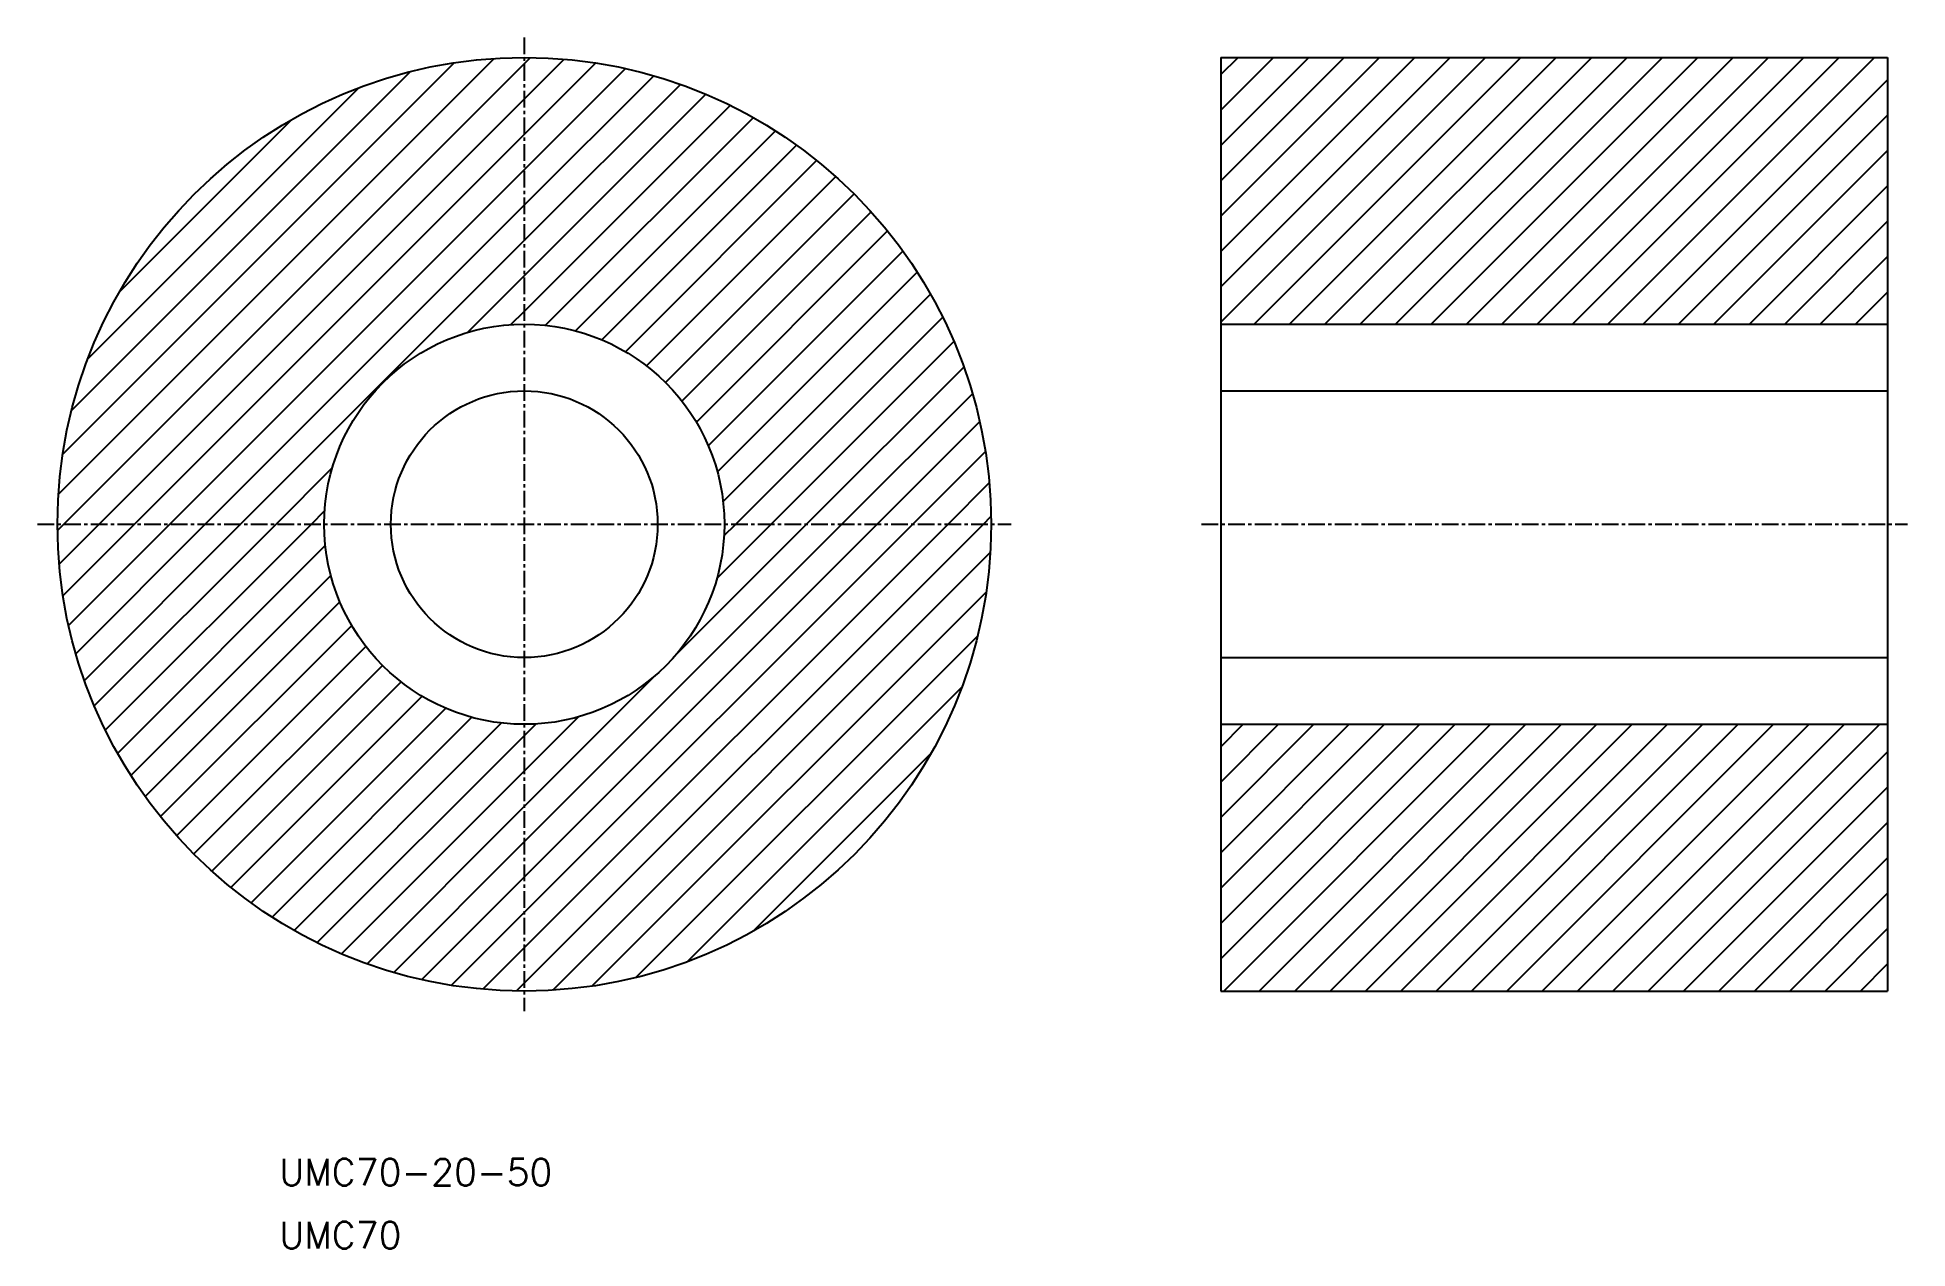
# Model space of a CAD drawing. Extents: x 75 to 216, y 100 to 191.
import ezdxf

# ---------------------------------------------------------------- set-up
doc = ezdxf.new("R2010")
doc.units = 0
doc.linetypes.add('CENTER', pattern=[2, 1.25, -0.25, 0.25, -0.25])
doc.layers.get('0').update_dxf_attribs({"linetype": 'CONTINUOUS'})
doc.layers.add('CENTER', color=1, linetype='CENTER')
doc.styles.get("Standard").update_dxf_attribs({"font": 'txt.shx'})

# ---------------------------------------------------------------- blocks, each defined once
blk = doc.blocks.new('*X2')
at = {"color": 0, "linetype": 'CONTINUOUS'}
for p, q in [((111.93, 188.83), (112.4, 189.3)), ((164.14, 169.44), (184, 189.3)), ((164.14, 172.1), (181.35, 189.3)), ((164.14, 174.75), (178.7, 189.3)), ((164.14, 177.4), (176.05, 189.3)), ((164.14, 180.05), (173.39, 189.3)), ((164.14, 182.7), (170.74, 189.3)), ((164.14, 185.35), (168.09, 189.3)), ((164.14, 188.01), (165.44, 189.3)), ((166.65, 169.3), (186.65, 189.3)), ((169.3, 169.3), (189.3, 189.3)), ((171.96, 169.3), (191.96, 189.3)), ((174.61, 169.3), (194.61, 189.3)), ((177.26, 169.3), (197.26, 189.3)), ((179.91, 169.3), (199.91, 189.3)), ((182.56, 169.3), (202.56, 189.3)), ((185.21, 169.3), (205.21, 189.3)), ((187.87, 169.3), (207.87, 189.3)), ((190.52, 169.3), (210.52, 189.3)), ((193.17, 169.3), (213.17, 189.3)), ((77, 156.55), (109.68, 189.23)), ((77.32, 159.52), (106.71, 188.91)), ((77.41, 154.3), (111.93, 188.83)), ((77.98, 162.84), (103.39, 188.25)), ((111.93, 186.17), (114.93, 189.17)), ((111.93, 183.52), (117.3, 188.89)), ((111.93, 180.87), (119.53, 188.47)), ((111.93, 178.22), (121.64, 187.93)), ((79.2, 166.7), (99.53, 187.03)), ((111.93, 175.57), (123.64, 187.28)), ((111.93, 172.92), (125.55, 186.54)), ((195.82, 169.3), (214.14, 187.62)), ((80.06, 154.3), (111.93, 186.17)), ((111.93, 170.26), (127.37, 185.71)), ((81.57, 171.73), (94.5, 184.66)), ((113.53, 169.22), (129.11, 184.8)), ((115.77, 168.8), (130.77, 183.8)), ((198.47, 169.3), (214.14, 184.97)), ((82.71, 154.3), (111.93, 183.52)), ((117.75, 168.13), (132.35, 182.73)), ((201.12, 169.3), (214.14, 182.32)), ((119.51, 167.24), (133.85, 181.58)), ((85.36, 154.3), (111.93, 180.87)), ((121.1, 166.17), (135.29, 180.37)), ((203.78, 169.3), (214.14, 179.67)), ((88.01, 154.3), (111.93, 178.22)), ((122.51, 164.94), (136.65, 179.08)), ((123.75, 163.53), (137.94, 177.72)), ((206.43, 169.3), (214.14, 177.02)), ((90.66, 154.3), (111.93, 175.57)), ((124.83, 161.95), (139.16, 176.29)), ((125.72, 160.19), (140.31, 174.78)), ((209.08, 169.3), (214.14, 174.37)), ((107.71, 168.7), (111.93, 172.92)), ((126.41, 158.23), (141.38, 173.2)), ((126.83, 156), (142.38, 171.55)), ((211.73, 169.3), (214.14, 171.71)), ((110.93, 169.27), (111.93, 170.26)), ((127.79, 154.3), (143.3, 169.82)), ((130.44, 154.3), (144.14, 168)), ((133.09, 154.3), (144.88, 166.09)), ((135.74, 154.3), (145.53, 164.09)), ((138.39, 154.3), (146.07, 161.98)), ((93.32, 154.3), (97.53, 158.52)), ((141.05, 154.3), (146.5, 159.76)), ((143.7, 154.3), (146.79, 157.4)), ((76.93, 153.83), (77.41, 154.3)), ((77.06, 151.3), (80.06, 154.3)), ((77.34, 148.94), (82.71, 154.3)), ((77.76, 146.71), (85.36, 154.3)), ((78.3, 144.59), (88.01, 154.3)), ((78.95, 142.59), (90.66, 154.3)), ((79.69, 140.68), (93.32, 154.3)), ((80.52, 138.86), (95.97, 154.3)), ((95.97, 154.3), (96.96, 155.3)), ((111.93, 119.88), (146.35, 154.3)), ((111.93, 122.53), (143.7, 154.3)), ((111.93, 125.19), (141.05, 154.3)), ((111.93, 127.84), (138.39, 154.3)), ((111.93, 130.49), (135.74, 154.3)), ((123.24, 144.45), (133.09, 154.3)), ((126.36, 150.23), (130.44, 154.3)), ((126.9, 153.42), (127.79, 154.3)), ((146.35, 154.3), (146.92, 154.88)), ((81.44, 137.12), (97.01, 152.7)), ((114.07, 119.37), (146.86, 152.17)), ((82.43, 135.46), (97.43, 150.46)), ((117.03, 119.68), (146.55, 149.21)), ((83.5, 133.88), (98.1, 148.48)), ((84.65, 132.38), (98.99, 146.72)), ((120.33, 120.33), (145.9, 145.9)), ((85.86, 130.94), (100.06, 145.13)), ((87.15, 129.58), (101.3, 143.72)), ((88.51, 128.29), (102.7, 142.48)), ((111.93, 133.14), (121.78, 142.99)), ((124.16, 121.51), (144.72, 142.07)), ((89.94, 127.07), (104.28, 141.4)), ((91.45, 125.92), (106.04, 140.51)), ((93.03, 124.85), (108.01, 139.83)), ((94.68, 123.85), (110.23, 139.4)), ((111.93, 135.79), (116, 139.87)), ((111.93, 138.44), (112.81, 139.33)), ((164.14, 121.71), (181.73, 139.3)), ((164.14, 124.37), (179.08, 139.3)), ((164.14, 127.02), (176.43, 139.3)), ((164.14, 129.67), (173.78, 139.3)), ((164.14, 132.32), (171.12, 139.3)), ((164.14, 134.97), (168.47, 139.3)), ((164.14, 137.62), (165.82, 139.3)), ((164.38, 119.3), (184.38, 139.3)), ((167.03, 119.3), (187.03, 139.3)), ((169.69, 119.3), (189.69, 139.3)), ((172.34, 119.3), (192.34, 139.3)), ((174.99, 119.3), (194.99, 139.3)), ((177.64, 119.3), (197.64, 139.3)), ((180.29, 119.3), (200.29, 139.3)), ((182.94, 119.3), (202.94, 139.3)), ((185.59, 119.3), (205.59, 139.3)), ((188.25, 119.3), (208.25, 139.3)), ((190.9, 119.3), (210.9, 139.3)), ((193.55, 119.3), (213.55, 139.3)), ((96.41, 122.93), (111.93, 138.44)), ((129.12, 123.82), (142.41, 137.11)), ((196.2, 119.3), (214.14, 137.24)), ((98.23, 122.1), (111.93, 135.79)), ((198.85, 119.3), (214.14, 134.59)), ((100.14, 121.35), (111.93, 133.14)), ((201.5, 119.3), (214.14, 131.94)), ((102.14, 120.7), (111.93, 130.49)), ((204.16, 119.3), (214.14, 129.29)), ((104.25, 120.16), (111.93, 127.84)), ((206.81, 119.3), (214.14, 126.64)), ((106.47, 119.73), (111.93, 125.19)), ((209.46, 119.3), (214.14, 123.98)), ((108.83, 119.44), (111.93, 122.53)), ((212.11, 119.3), (214.14, 121.33)), ((111.35, 119.31), (111.93, 119.88))]:
    blk.add_line(p, q, dxfattribs=at)

msp = doc.modelspace()

# ---------------------------------------------------------------- linework, layer by layer
at = {"color": 7, "linetype": 'CONTINUOUS'}
for p, q in [((164.14, 189.3), (164.14, 119.3)), ((164.14, 189.3), (214.14, 189.3)), ((214.14, 189.3), (214.14, 119.3)), ((164.14, 169.3), (214.14, 169.3)), ((164.14, 164.3), (214.14, 164.3)), ((164.14, 144.3), (214.14, 144.3)), ((164.14, 139.3), (214.14, 139.3)), ((164.14, 119.3), (214.14, 119.3))]:
    msp.add_line(p, q, dxfattribs=at)
for radius in [35, 15, 10]:
    msp.add_circle((111.93, 154.3), radius, dxfattribs=at)
at = {"layer": 'CENTER', "color": 1, "linetype": 'CENTER'}
for p, q in [((111.93, 190.8), (111.93, 117.8)), ((75.43, 154.3), (148.43, 154.3)), ((162.71, 154.3), (215.64, 154.3))]:
    msp.add_line(p, q, dxfattribs=at)

# ---------------------------------------------------------------- block references
at = {"color": 3, "linetype": 'CONTINUOUS'}
msp.add_blockref('*X2', (0, 0), dxfattribs=at)

# ---------------------------------------------------------------- texts
for s, p in [('UMC70-20-50', (93.55, 104.72)), ('UMC70', (93.55, 99.99))]:
    msp.add_text(s, height=2).set_placement(p)

doc.saveas('drawing.dxf')
